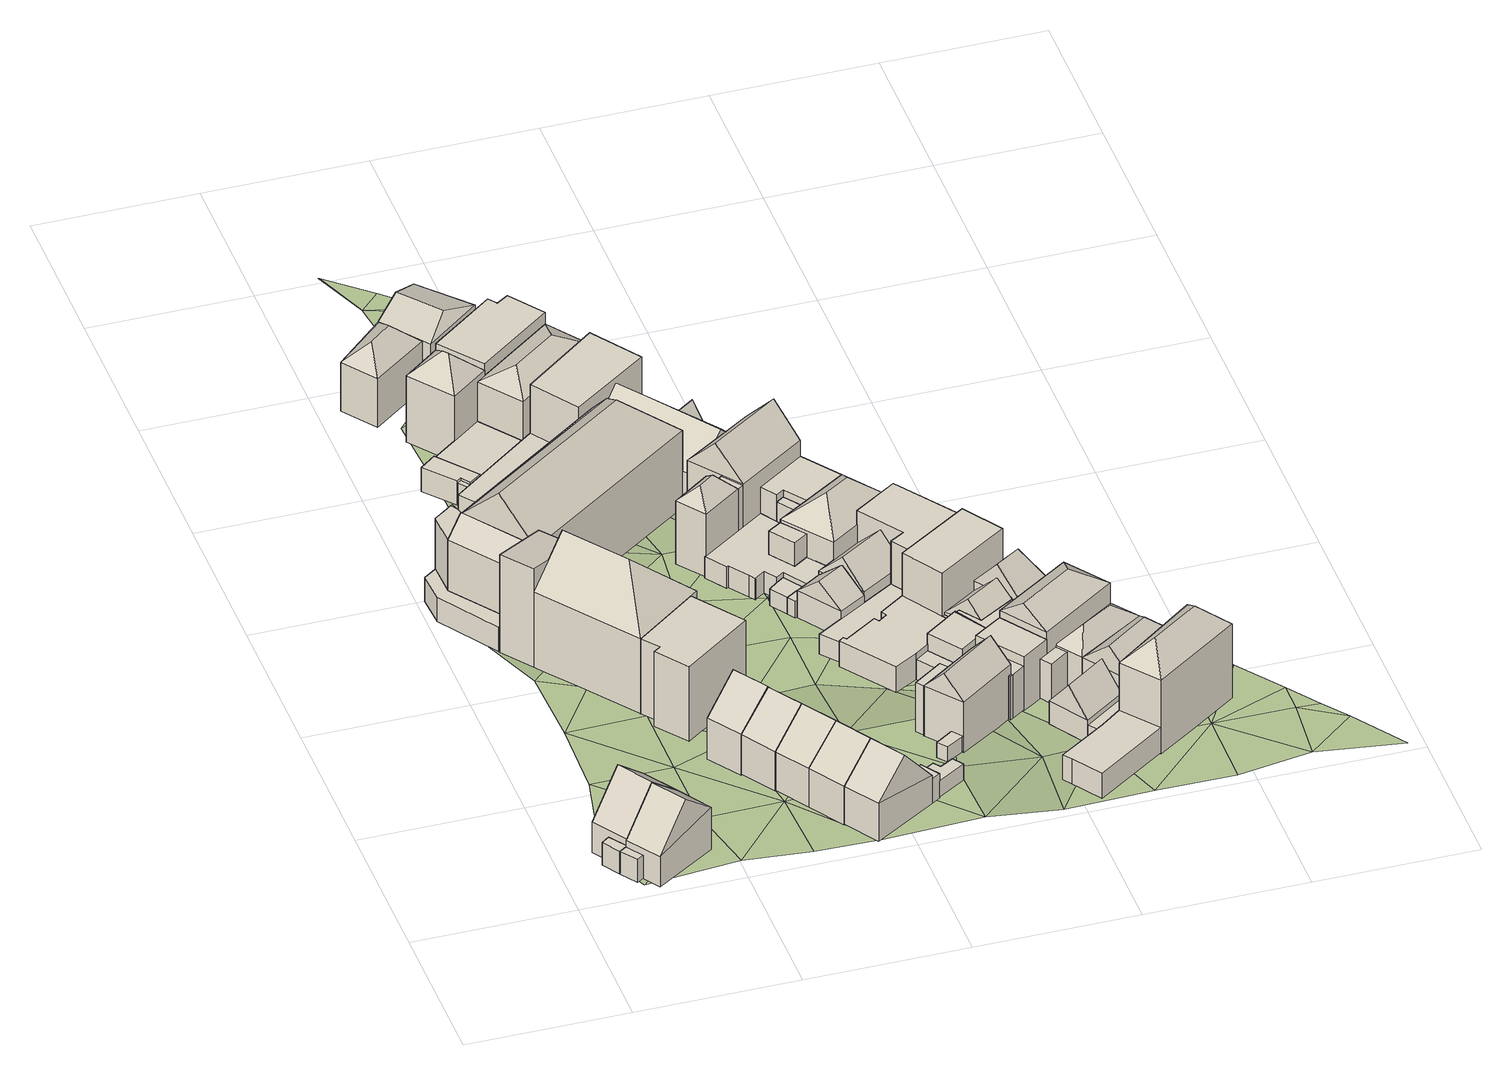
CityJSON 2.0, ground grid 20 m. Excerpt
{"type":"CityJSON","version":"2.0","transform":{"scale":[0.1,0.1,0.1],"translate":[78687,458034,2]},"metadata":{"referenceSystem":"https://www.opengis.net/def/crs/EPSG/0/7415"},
"CityObjects":{
"building1":{"type":"Building","children":["building1-1","building1-2"]},
"building1-1":{"type":"BuildingPart","attributes":{"roofType":"1000","AbsoluteEavesHeight":7.32,"AbsoluteRidgeHeight":7.32,"RelativeEavesHeight":3.22,"RelativeRidgeHeight":3.22},"parents":["building1"],"geometry":[{"type":"Solid","lod":"2","boundaries":[[[[0,1,2,3]],[[1,4,5,2]],[[4,6,7,5]],[[6,0,3,7]],[[6,4,1,0]],[[3,2,5,7]]]]}]},
"building1-2":{"type":"BuildingPart","attributes":{"roofType":"1030","AbsoluteEavesHeight":9.07,"AbsoluteRidgeHeight":13.69,"RelativeEavesHeight":5.15,"RelativeRidgeHeight":9.77},"parents":["building1"],"geometry":[{"type":"Solid","lod":"2","boundaries":[[[[8,9,10,11]],[[9,12,13,10]],[[12,14,15,13]],[[14,8,11,15]],[[12,9,16]],[[8,14,17]],[[9,8,17,16]],[[14,12,16,17]],[[11,10,13,15]]]]}]},
"building2":{"type":"Building","children":["building2-1","building2-2"]},
"building2-1":{"type":"BuildingPart","attributes":{"roofType":"1030","AbsoluteEavesHeight":9.07,"AbsoluteRidgeHeight":13.69,"RelativeEavesHeight":5.09,"RelativeRidgeHeight":9.71},"parents":["building2"],"geometry":[{"type":"Solid","lod":"2","boundaries":[[[[18,19,20,21]],[[19,9,22,20]],[[9,23,24,22]],[[23,18,21,24]],[[9,19,25]],[[18,23,26]],[[19,18,26,25]],[[23,9,25,26]],[[21,20,22,24]]]]}]},
"building2-2":{"type":"BuildingPart","attributes":{"roofType":"1000","AbsoluteEavesHeight":7.32,"AbsoluteRidgeHeight":7.32,"RelativeEavesHeight":3.2,"RelativeRidgeHeight":3.2},"parents":["building2"],"geometry":[{"type":"Solid","lod":"2","boundaries":[[[[27,28,29,30]],[[28,0,3,29]],[[0,31,32,3]],[[31,27,30,32]],[[31,0,28,27]],[[30,29,3,32]]]]}]},
"building3":{"type":"Building","children":["building3-1","building3-2"]},
"building3-1":{"type":"BuildingPart","attributes":{"roofType":"1010","AbsoluteEavesHeight":16.77,"AbsoluteRidgeHeight":17.35,"RelativeEavesHeight":13.43,"RelativeRidgeHeight":14.01},"parents":["building3"],"geometry":[{"type":"Solid","lod":"2","boundaries":[[[[33,34,35,36]],[[34,37,38,35]],[[37,39,40,38]],[[39,33,36,40]],[[39,37,34,33]],[[36,35,38,40]]]]}]},
"building3-2":{"type":"BuildingPart","attributes":{"roofType":"1130","AbsoluteEavesHeight":14.06,"AbsoluteRidgeHeight":19.52,"RelativeEavesHeight":10.87,"RelativeRidgeHeight":16.32},"parents":["building3"],"geometry":[{"type":"Solid","lod":"2","boundaries":[[[[41,42,43,44]],[[42,45,46,43]],[[45,47,48,46]],[[47,41,44,48]],[[45,42,49]],[[41,47,50]],[[42,41,50,49]],[[47,45,49,50]],[[44,43,46,48]]]]}]},
"building4":{"type":"Building","attributes":{"roofType":"1000","AbsoluteEavesHeight":6.69,"AbsoluteRidgeHeight":6.69,"RelativeEavesHeight":3.35,"RelativeRidgeHeight":3.35},"geometry":[{"type":"Solid","lod":"2","boundaries":[[[[51,52,53,54]],[[52,55,56,53]],[[55,57,58,56]],[[57,59,60,58]],[[59,61,62,60]],[[61,51,54,62]],[[61,59,57,55,52,51]],[[54,53,56,58,60,62]]]]}]},
"building5":{"type":"Building","attributes":{"roofType":"1000","AbsoluteEavesHeight":14.06,"AbsoluteRidgeHeight":14.06,"RelativeEavesHeight":10.89,"RelativeRidgeHeight":10.89},"geometry":[{"type":"Solid","lod":"2","boundaries":[[[[63,64,65,66]],[[64,67,68,65]],[[67,45,46,68]],[[45,69,70,46]],[[69,71,72,70]],[[71,63,66,72]],[[71,69,45,67,64,63]],[[66,65,68,46,70,72]]]]}]},
"building6":{"type":"Building","children":["building6-1","building6-2"]},
"building6-1":{"type":"BuildingPart","attributes":{"roofType":"1000","AbsoluteEavesHeight":7.38,"AbsoluteRidgeHeight":7.38,"RelativeEavesHeight":3.64,"RelativeRidgeHeight":3.64},"parents":["building6"],"geometry":[{"type":"Solid","lod":"2","boundaries":[[[[73,74,75,76]],[[74,77,78,75]],[[77,79,80,78]],[[79,73,76,80]],[[79,77,74,73]],[[76,75,78,80]]]]}]},
"building6-2":{"type":"BuildingPart","attributes":{"roofType":"1030","AbsoluteEavesHeight":8.7,"AbsoluteRidgeHeight":13.52,"RelativeEavesHeight":5.08,"RelativeRidgeHeight":9.9},"parents":["building6"],"geometry":[{"type":"Solid","lod":"2","boundaries":[[[[81,82,83,84]],[[82,85,86,83]],[[85,87,88,86]],[[87,81,84,88]],[[85,82,89]],[[81,87,90]],[[82,81,90,89]],[[87,85,89,90]],[[84,83,86,88]]]]}]},
"building7":{"type":"Building","children":["building7-1","building7-2"]},
"building7-1":{"type":"BuildingPart","attributes":{"roofType":"1030","AbsoluteEavesHeight":8.7,"AbsoluteRidgeHeight":13.52,"RelativeEavesHeight":4.76,"RelativeRidgeHeight":9.58},"parents":["building7"],"geometry":[{"type":"Solid","lod":"2","boundaries":[[[[91,81,92,93]],[[81,94,95,92]],[[94,96,97,95]],[[96,91,93,97]],[[94,81,98]],[[91,96,99]],[[81,91,99,98]],[[96,94,98,99]],[[93,92,95,97]]]]}]},
"building7-2":{"type":"BuildingPart","attributes":{"roofType":"1000","AbsoluteEavesHeight":7.38,"AbsoluteRidgeHeight":7.38,"RelativeEavesHeight":3.43,"RelativeRidgeHeight":3.43},"parents":["building7"],"geometry":[{"type":"Solid","lod":"2","boundaries":[[[[100,79,101,95]],[[79,102,103,101]],[[102,104,105,103]],[[104,100,95,105]],[[104,102,79,100]],[[95,101,103,105]]]]}]},
"building8":{"type":"Building","children":["building8-1","building8-2"]},
"building8-1":{"type":"BuildingPart","attributes":{"roofType":"1030","AbsoluteEavesHeight":8.7,"AbsoluteRidgeHeight":13.52,"RelativeEavesHeight":4.71,"RelativeRidgeHeight":9.53},"parents":["building8"],"geometry":[{"type":"Solid","lod":"2","boundaries":[[[[106,91,107,108]],[[91,96,109,107]],[[96,110,111,109]],[[110,106,108,111]],[[96,91,99]],[[106,110,112]],[[91,106,112,99]],[[110,96,99,112]],[[108,107,109,111]]]]}]},
"building8-2":{"type":"BuildingPart","attributes":{"roofType":"1000","AbsoluteEavesHeight":7.27,"AbsoluteRidgeHeight":7.27,"RelativeEavesHeight":3.19,"RelativeRidgeHeight":3.19},"parents":["building8"],"geometry":[{"type":"Solid","lod":"2","boundaries":[[[[113,114,115,116]],[[114,117,118,115]],[[117,119,120,118]],[[119,113,116,120]],[[119,117,114,113]],[[116,115,118,120]]]]}]},
"building9":{"type":"Building","children":["building9-1","building9-2"]},
"building9-1":{"type":"BuildingPart","attributes":{"roofType":"1030","AbsoluteEavesHeight":8.7,"AbsoluteRidgeHeight":13.52,"RelativeEavesHeight":4.66,"RelativeRidgeHeight":9.49},"parents":["building9"],"geometry":[{"type":"Solid","lod":"2","boundaries":[[[[121,106,108,122]],[[106,110,111,108]],[[110,123,124,111]],[[123,121,122,124]],[[110,106,112]],[[121,123,125]],[[106,121,125,112]],[[123,110,112,125]],[[122,108,111,124]]]]}]},
"building9-2":{"type":"BuildingPart","attributes":{"roofType":"1000","AbsoluteEavesHeight":7.27,"AbsoluteRidgeHeight":7.27,"RelativeEavesHeight":3.18,"RelativeRidgeHeight":3.18},"parents":["building9"],"geometry":[{"type":"Solid","lod":"2","boundaries":[[[[119,117,118,120]],[[117,126,127,118]],[[126,128,129,127]],[[128,119,120,129]],[[128,126,117,119]],[[120,118,127,129]]]]}]},
"building10":{"type":"Building","attributes":{"roofType":"1040","AbsoluteEavesHeight":12.64,"AbsoluteRidgeHeight":15.58,"RelativeEavesHeight":9.39,"RelativeRidgeHeight":12.33},"geometry":[{"type":"Solid","lod":"2","boundaries":[[[[130,131,132,133]],[[131,134,135,132]],[[134,136,137,135]],[[136,130,133,137]],[[134,131,138]],[[130,136,139]],[[131,130,139,138]],[[136,134,138,139]],[[133,132,135,137]]]]}]},
"building11":{"type":"Building","children":["building11-1","building11-2","building11-3","building11-4","building11-5","building11-6","building11-7"]},
"building11-1":{"type":"BuildingPart","attributes":{"roofType":"1000","AbsoluteEavesHeight":7.05,"AbsoluteRidgeHeight":7.05,"RelativeEavesHeight":3.39,"RelativeRidgeHeight":3.39},"parents":["building11"],"geometry":[{"type":"Solid","lod":"2","boundaries":[[[[140,141,142,143]],[[141,144,145,142]],[[144,146,147,145]],[[146,148,149,147]],[[148,150,151,149]],[[150,140,143,151]],[[150,148,146,144,141,140]],[[143,142,145,147,149,151]]]]}]},
"building11-2":{"type":"BuildingPart","attributes":{"roofType":"1030","AbsoluteEavesHeight":8.53,"AbsoluteRidgeHeight":12.78,"RelativeEavesHeight":5.39,"RelativeRidgeHeight":9.63},"parents":["building11"],"geometry":[{"type":"Solid","lod":"2","boundaries":[[[[152,153,154,155]],[[153,156,157,154]],[[156,158,159,157]],[[158,152,155,159]],[[156,153,160]],[[152,158,161]],[[153,152,161,160]],[[158,156,160,161]],[[155,154,157,159]]]]}]},
"building11-3":{"type":"BuildingPart","attributes":{"roofType":"1130","AbsoluteEavesHeight":8.53,"AbsoluteRidgeHeight":10.99,"RelativeEavesHeight":5.3,"RelativeRidgeHeight":7.76},"parents":["building11"],"geometry":[{"type":"Solid","lod":"2","boundaries":[[[[162,163,164,165]],[[163,166,167,164]],[[166,168,169,167]],[[168,162,165,169]],[[166,163,170]],[[162,168,171]],[[163,162,171,170]],[[168,166,170,171]],[[165,164,167,169]]]]}]},
"building11-4":{"type":"BuildingPart","attributes":{"roofType":"1030","AbsoluteEavesHeight":14.15,"AbsoluteRidgeHeight":16.56,"RelativeEavesHeight":10.63,"RelativeRidgeHeight":13.04},"parents":["building11"],"geometry":[{"type":"Solid","lod":"2","boundaries":[[[[172,173,174,175]],[[173,176,177,174]],[[176,178,179,177]],[[178,172,175,179]],[[176,173,180]],[[172,178,181]],[[173,172,181,180]],[[178,176,180,181]],[[175,174,177,179]]]]}]},
"building11-5":{"type":"BuildingPart","attributes":{"roofType":"1130","AbsoluteEavesHeight":14.15,"AbsoluteRidgeHeight":16.56,"RelativeEavesHeight":10.33,"RelativeRidgeHeight":12.74},"parents":["building11"],"geometry":[{"type":"Solid","lod":"2","boundaries":[[[[178,182,183,184]],[[182,185,186,183]],[[185,172,187,186]],[[172,178,184,187]],[[185,182,188]],[[178,172,181]],[[182,178,181,188]],[[172,185,188,181]],[[184,183,186,187]]]]}]},
"building11-6":{"type":"BuildingPart","attributes":{"roofType":"1010","AbsoluteEavesHeight":13.07,"AbsoluteRidgeHeight":14.15,"RelativeEavesHeight":9.3,"RelativeRidgeHeight":10.39},"parents":["building11"],"geometry":[{"type":"Solid","lod":"2","boundaries":[[[[189,190,191,186]],[[190,192,193,191]],[[192,194,195,193]],[[194,189,186,195]],[[194,192,190,189]],[[186,191,193,195]]]]}]},
"building11-7":{"type":"BuildingPart","attributes":{"roofType":"1130","AbsoluteEavesHeight":14.15,"AbsoluteRidgeHeight":19.4,"RelativeEavesHeight":10.72,"RelativeRidgeHeight":15.96},"parents":["building11"],"geometry":[{"type":"Solid","lod":"2","boundaries":[[[[194,192,196,197]],[[192,198,199,196]],[[198,173,200,199]],[[173,194,197,200]],[[198,192,201]],[[194,173,202]],[[192,194,202,201]],[[173,198,201,202]],[[197,196,199,200]]]]}]},
"building12":{"type":"Building","children":["building12-1","building12-2"]},
"building12-1":{"type":"BuildingPart","attributes":{"roofType":"1040","AbsoluteEavesHeight":9.96,"AbsoluteRidgeHeight":12.51,"RelativeEavesHeight":6.72,"RelativeRidgeHeight":9.28},"parents":["building12"],"geometry":[{"type":"Solid","lod":"2","boundaries":[[[[203,204,205,206]],[[204,207,208,205]],[[207,209,210,208]],[[209,203,206,210]],[[207,204,211]],[[203,209,212]],[[204,203,212,211]],[[209,207,211,212]],[[206,205,208,210]]]]}]},
"building12-2":{"type":"BuildingPart","attributes":{"roofType":"1130","AbsoluteEavesHeight":10.09,"AbsoluteRidgeHeight":11.59,"RelativeEavesHeight":6.98,"RelativeRidgeHeight":8.48},"parents":["building12"],"geometry":[{"type":"Solid","lod":"2","boundaries":[[[[213,214,215,216]],[[214,217,218,215]],[[217,219,220,218]],[[219,213,216,220]],[[217,214,221]],[[213,219,222]],[[214,213,222,221]],[[219,217,221,222]],[[216,215,218,220]]]]}]},
"building13":{"type":"Building","children":["building13-1","building13-2","building13-3"]},
"building13-1":{"type":"BuildingPart","attributes":{"roofType":"1030","AbsoluteEavesHeight":8.7,"AbsoluteRidgeHeight":13.52,"RelativeEavesHeight":4.61,"RelativeRidgeHeight":9.43},"parents":["building13"],"geometry":[{"type":"Solid","lod":"2","boundaries":[[[[223,121,224,225]],[[121,123,226,224]],[[123,227,228,226]],[[227,223,225,228]],[[123,121,125]],[[223,227,229]],[[121,223,229,125]],[[227,123,125,229]],[[225,224,226,228]]]]}]},
"building13-2":{"type":"BuildingPart","attributes":{"roofType":"1000","AbsoluteEavesHeight":6.55,"AbsoluteRidgeHeight":6.55,"RelativeEavesHeight":2.4,"RelativeRidgeHeight":2.4},"parents":["building13"],"geometry":[{"type":"Solid","lod":"2","boundaries":[[[[230,231,232,233]],[[231,234,235,232]],[[234,236,237,235]],[[236,238,239,237]],[[238,240,241,239]],[[240,230,233,241]],[[240,238,236,234,231,230]],[[233,232,235,237,239,241]]]]}]},
"building13-3":{"type":"BuildingPart","attributes":{"roofType":"1000","AbsoluteEavesHeight":7.55,"AbsoluteRidgeHeight":7.55,"RelativeEavesHeight":3.4,"RelativeRidgeHeight":3.4},"parents":["building13"],"geometry":[{"type":"Solid","lod":"2","boundaries":[[[[242,243,228,244]],[[243,245,246,228]],[[245,247,248,246]],[[247,242,244,248]],[[247,245,243,242]],[[244,228,246,248]]]]}]},
"building14":{"type":"Building","children":["building14-1","building14-2"]},
"building14-1":{"type":"BuildingPart","attributes":{"roofType":"1000","AbsoluteEavesHeight":13.47,"AbsoluteRidgeHeight":13.47,"RelativeEavesHeight":10.27,"RelativeRidgeHeight":10.27},"parents":["building14"],"geometry":[{"type":"Solid","lod":"2","boundaries":[[[[249,250,251,252]],[[250,253,254,251]],[[253,255,256,254]],[[255,249,252,256]],[[255,253,250,249]],[[252,251,254,256]]]]}]},
"building14-2":{"type":"BuildingPart","attributes":{"roofType":"1000","AbsoluteEavesHeight":6.67,"AbsoluteRidgeHeight":6.67,"RelativeEavesHeight":3.05,"RelativeRidgeHeight":3.05},"parents":["building14"],"geometry":[{"type":"Solid","lod":"2","boundaries":[[[[257,258,259,260]],[[258,261,262,259]],[[261,263,264,262]],[[263,257,260,264]],[[263,261,258,257]],[[260,259,262,264]]]]}]},
"building15":{"type":"Building","children":["building15-1","building15-2","building15-3"]},
"building15-1":{"type":"BuildingPart","attributes":{"roofType":"1000","AbsoluteEavesHeight":6.37,"AbsoluteRidgeHeight":6.37,"RelativeEavesHeight":3.03,"RelativeRidgeHeight":3.03},"parents":["building15"],"geometry":[{"type":"Solid","lod":"2","boundaries":[[[[265,266,267,268]],[[266,269,58,267]],[[269,270,56,58]],[[270,271,53,56]],[[271,272,54,53]],[[272,273,62,54]],[[273,274,135,62]],[[274,275,276,135]],[[275,265,268,276]],[[275,274,273,272,271,270,269,266,265]],[[268,267,58,56,53,54,62,135,276]]]]}]},
"building15-2":{"type":"BuildingPart","attributes":{"roofType":"1040","AbsoluteEavesHeight":11.87,"AbsoluteRidgeHeight":13.73,"RelativeEavesHeight":8.73,"RelativeRidgeHeight":10.6},"parents":["building15"],"geometry":[{"type":"Solid","lod":"2","boundaries":[[[[277,278,279,280]],[[278,281,282,279]],[[281,283,284,282]],[[283,277,280,284]],[[281,278,285]],[[277,283,286]],[[278,277,286,285]],[[283,281,285,286]],[[280,279,282,284]]]]}]},
"building15-3":{"type":"BuildingPart","attributes":{"roofType":"1000","AbsoluteEavesHeight":13.47,"AbsoluteRidgeHeight":13.47,"RelativeEavesHeight":10.35,"RelativeRidgeHeight":10.35},"parents":["building15"],"geometry":[{"type":"Solid","lod":"2","boundaries":[[[[287,288,289,290]],[[288,291,292,289]],[[291,293,294,292]],[[293,295,296,294]],[[295,297,279,296]],[[297,287,290,279]],[[297,295,293,291,288,287]],[[290,289,292,294,296,279]]]]}]},
"building16":{"type":"Building","children":["building16-1","building16-2","building16-3"]},
"building16-1":{"type":"BuildingPart","attributes":{"roofType":"1030","AbsoluteEavesHeight":11.97,"AbsoluteRidgeHeight":16.14,"RelativeEavesHeight":8.83,"RelativeRidgeHeight":13},"parents":["building16"],"geometry":[{"type":"Solid","lod":"2","boundaries":[[[[298,299,300,301]],[[299,302,303,300]],[[302,304,305,303]],[[304,298,301,305]],[[302,299,306]],[[298,304,307]],[[299,298,307,306]],[[304,302,306,307]],[[301,300,303,305]]]]}]},
"building16-2":{"type":"BuildingPart","attributes":{"roofType":"1040","AbsoluteEavesHeight":11.93,"AbsoluteRidgeHeight":14.03,"RelativeEavesHeight":8.79,"RelativeRidgeHeight":10.9},"parents":["building16"],"geometry":[{"type":"Solid","lod":"2","boundaries":[[[[308,309,310,311]],[[309,312,313,310]],[[312,314,315,313]],[[314,308,311,315]],[[312,309,316]],[[308,314,317]],[[309,308,317,316]],[[314,312,316,317]],[[311,310,313,315]]]]}]},
"building16-3":{"type":"BuildingPart","attributes":{"roofType":"1000","AbsoluteEavesHeight":11.92,"AbsoluteRidgeHeight":11.92,"RelativeEavesHeight":8.79,"RelativeRidgeHeight":8.79},"parents":["building16"],"geometry":[{"type":"Solid","lod":"2","boundaries":[[[[318,319,320,321]],[[319,322,305,320]],[[322,312,313,305]],[[312,318,321,313]],[[312,322,319,318]],[[321,320,305,313]]]]}]},
"building17":{"type":"Building","children":["building17-1","building17-2","building17-3","building17-4","building17-5","building17-6"]},
"building17-1":{"type":"BuildingPart","attributes":{"roofType":"1000","AbsoluteEavesHeight":5.44,"AbsoluteRidgeHeight":5.44,"RelativeEavesHeight":2.35,"RelativeRidgeHeight":2.35},"parents":["building17"],"geometry":[{"type":"Solid","lod":"2","boundaries":[[[[323,324,325,326]],[[324,327,328,325]],[[327,329,330,328]],[[329,331,332,330]],[[331,333,334,332]],[[333,335,336,334]],[[335,323,326,336]],[[335,333,331,329,327,324,323]],[[326,325,328,330,332,334,336]]]]}]},
"building17-2":{"type":"BuildingPart","attributes":{"roofType":"1000","AbsoluteEavesHeight":6.11,"AbsoluteRidgeHeight":6.11,"RelativeEavesHeight":3.01,"RelativeRidgeHeight":3.01},"parents":["building17"],"geometry":[{"type":"Solid","lod":"2","boundaries":[[[[337,338,332,334]],[[338,339,340,332]],[[339,341,342,340]],[[341,343,344,342]],[[343,345,346,344]],[[345,347,348,346]],[[347,349,350,348]],[[349,351,352,350]],[[351,353,315,352]],[[353,354,355,315]],[[354,356,357,355]],[[356,358,359,357]],[[358,360,361,359]],[[360,362,363,361]],[[362,364,365,363]],[[364,366,367,365]],[[366,368,369,367]],[[368,370,336,369]],[[370,337,334,336]],[[370,368,366,364,362,360,358,356,354,353,351,349,347,345,343,341,339,338,337]],[[334,332,340,342,344,346,348,350,352,315,355,357,359,361,363,365,367,369,336]]]]}]},
"building17-3":{"type":"BuildingPart","attributes":{"roofType":"1000","AbsoluteEavesHeight":9.41,"AbsoluteRidgeHeight":9.41,"RelativeEavesHeight":6.26,"RelativeRidgeHeight":6.26},"parents":["building17"],"geometry":[{"type":"Solid","lod":"2","boundaries":[[[[371,372,363,365]],[[372,373,361,363]],[[373,374,367,361]],[[374,371,365,367]],[[374,373,372,371]],[[365,363,361,367]]]]}]},
"building17-4":{"type":"BuildingPart","attributes":{"roofType":"1000","AbsoluteEavesHeight":8.81,"AbsoluteRidgeHeight":8.81,"RelativeEavesHeight":5.67,"RelativeRidgeHeight":5.67},"parents":["building17"],"geometry":[{"type":"Solid","lod":"2","boundaries":[[[[375,376,377,357]],[[376,378,379,377]],[[378,380,359,379]],[[380,375,357,359]],[[380,378,376,375]],[[357,377,379,359]]]]}]},
"building17-5":{"type":"BuildingPart","attributes":{"roofType":"1040","AbsoluteEavesHeight":9.81,"AbsoluteRidgeHeight":13.12,"RelativeEavesHeight":6.68,"RelativeRidgeHeight":9.99},"parents":["building17"],"geometry":[{"type":"Solid","lod":"2","boundaries":[[[[381,382,383,361]],[[382,384,385,383]],[[384,386,369,385]],[[386,381,361,369]],[[384,382,387]],[[381,386,388]],[[382,381,388,387]],[[386,384,387,388]],[[361,383,385,369]]]]}]},
"building17-6":{"type":"BuildingPart","attributes":{"roofType":"1000","AbsoluteEavesHeight":9.81,"AbsoluteRidgeHeight":9.81,"RelativeEavesHeight":6.67,"RelativeRidgeHeight":6.67},"parents":["building17"],"geometry":[{"type":"Solid","lod":"2","boundaries":[[[[389,382,383,303]],[[382,390,379,383]],[[390,391,377,379]],[[391,392,357,377]],[[392,393,355,357]],[[393,389,303,355]],[[393,392,391,390,382,389]],[[303,383,379,377,357,355]]]]}]},
"building18":{"type":"Building","children":["building18-1","building18-2","building18-3","building18-4","building18-5"]},
"building18-1":{"type":"BuildingPart","attributes":{"roofType":"1030","AbsoluteEavesHeight":6.76,"AbsoluteRidgeHeight":9.65,"RelativeEavesHeight":3.76,"RelativeRidgeHeight":6.65},"parents":["building18"],"geometry":[{"type":"Solid","lod":"2","boundaries":[[[[394,395,396,397]],[[395,398,399,396]],[[398,400,401,399]],[[400,394,397,401]],[[398,395,402]],[[394,400,403]],[[395,394,403,402]],[[400,398,402,403]],[[397,396,399,401]]]]}]},
"building18-2":{"type":"BuildingPart","attributes":{"roofType":"1000","AbsoluteEavesHeight":5.76,"AbsoluteRidgeHeight":5.76,"RelativeEavesHeight":2.76,"RelativeRidgeHeight":2.76},"parents":["building18"],"geometry":[{"type":"Solid","lod":"2","boundaries":[[[[404,405,406,407]],[[405,408,409,406]],[[408,410,411,409]],[[410,412,413,411]],[[412,414,415,413]],[[414,416,417,415]],[[416,418,419,417]],[[418,420,421,419]],[[420,422,396,421]],[[422,404,407,396]],[[422,420,418,416,414,412,410,408,405,404]],[[407,406,409,411,413,415,417,419,421,396]]]]}]},
"building18-3":{"type":"BuildingPart","attributes":{"roofType":"1000","AbsoluteEavesHeight":11.76,"AbsoluteRidgeHeight":11.76,"RelativeEavesHeight":8.69,"RelativeRidgeHeight":8.69},"parents":["building18"],"geometry":[{"type":"Solid","lod":"2","boundaries":[[[[423,424,425,426]],[[424,427,428,425]],[[427,429,385,428]],[[429,430,431,385]],[[430,432,433,431]],[[432,423,426,433]],[[432,430,429,427,424,423]],[[426,425,428,385,431,433]]]]}]},
"building18-4":{"type":"BuildingPart","attributes":{"roofType":"1000","AbsoluteEavesHeight":5.44,"AbsoluteRidgeHeight":5.44,"RelativeEavesHeight":2.37,"RelativeRidgeHeight":2.37},"parents":["building18"],"geometry":[{"type":"Solid","lod":"2","boundaries":[[[[434,435,436,437]],[[435,327,328,436]],[[327,324,325,328]],[[324,323,326,325]],[[323,434,437,326]],[[323,324,327,435,434]],[[437,436,328,325,326]]]]}]},
"building18-5":{"type":"BuildingPart","attributes":{"roofType":"1030","AbsoluteEavesHeight":7.26,"AbsoluteRidgeHeight":10.73,"RelativeEavesHeight":4.23,"RelativeRidgeHeight":7.7},"parents":["building18"],"geometry":[{"type":"Solid","lod":"2","boundaries":[[[[438,439,440,401]],[[439,441,442,440]],[[441,443,397,442]],[[443,438,401,397]],[[441,439,444]],[[438,443,445]],[[439,438,445,444]],[[443,441,444,445]],[[401,440,442,397]]]]}]},
"building19":{"type":"Building","children":["building19-1","building19-2"]},
"building19-1":{"type":"BuildingPart","attributes":{"roofType":"1000","AbsoluteEavesHeight":12.72,"AbsoluteRidgeHeight":12.72,"RelativeEavesHeight":9.64,"RelativeRidgeHeight":9.64},"parents":["building19"],"geometry":[{"type":"Solid","lod":"2","boundaries":[[[[446,447,448,449]],[[447,450,431,448]],[[450,451,452,431]],[[451,446,449,452]],[[451,450,447,446]],[[449,448,431,452]]]]}]},
"building19-2":{"type":"BuildingPart","attributes":{"roofType":"1000","AbsoluteEavesHeight":6.69,"AbsoluteRidgeHeight":6.69,"RelativeEavesHeight":3.64,"RelativeRidgeHeight":3.64},"parents":["building19"],"geometry":[{"type":"Solid","lod":"2","boundaries":[[[[453,454,455,448]],[[454,456,457,455]],[[456,458,459,457]],[[458,460,461,459]],[[460,462,463,461]],[[462,464,465,463]],[[464,466,467,465]],[[466,468,469,467]],[[468,470,471,469]],[[470,472,473,471]],[[472,453,448,473]],[[472,470,468,466,464,462,460,458,456,454,453]],[[448,455,457,459,461,463,465,467,469,471,473]]]]}]},
"building20":{"type":"Building","children":["building20-1","building20-2","building20-3","building20-4","building20-5","building20-6","building20-7"]},
"building20-1":{"type":"BuildingPart","attributes":{"roofType":"1000","AbsoluteEavesHeight":10.82,"AbsoluteRidgeHeight":10.82,"RelativeEavesHeight":7.57,"RelativeRidgeHeight":7.57},"parents":["building20"],"geometry":[{"type":"Solid","lod":"2","boundaries":[[[[474,475,476,477]],[[475,478,479,476]],[[478,480,481,479]],[[480,474,477,481]],[[480,478,475,474]],[[477,476,479,481]]]]}]},
"building20-2":{"type":"BuildingPart","attributes":{"roofType":"1000","AbsoluteEavesHeight":9.53,"AbsoluteRidgeHeight":9.53,"RelativeEavesHeight":6.15,"RelativeRidgeHeight":6.15},"parents":["building20"],"geometry":[{"type":"Solid","lod":"2","boundaries":[[[[482,483,484,485]],[[483,486,487,484]],[[486,488,489,487]],[[488,482,485,489]],[[488,486,483,482]],[[485,484,487,489]]]]}]},
"building20-3":{"type":"BuildingPart","attributes":{"roofType":"1030","AbsoluteEavesHeight":10.95,"AbsoluteRidgeHeight":13.95,"RelativeEavesHeight":7.55,"RelativeRidgeHeight":10.55},"parents":["building20"],"geometry":[{"type":"Solid","lod":"2","boundaries":[[[[490,491,492,493]],[[491,494,487,492]],[[494,495,496,487]],[[495,490,493,496]],[[494,491,497]],[[490,495,498]],[[491,490,498,497]],[[495,494,497,498]],[[493,492,487,496]]]]}]},
"building20-4":{"type":"BuildingPart","attributes":{"roofType":"1000","AbsoluteEavesHeight":10.95,"AbsoluteRidgeHeight":10.95,"RelativeEavesHeight":6.94,"RelativeRidgeHeight":6.94},"parents":["building20"],"geometry":[{"type":"Solid","lod":"2","boundaries":[[[[490,499,500,501]],[[499,502,503,500]],[[502,504,505,503]],[[504,490,501,505]],[[504,502,499,490]],[[501,500,503,505]]]]}]},
"building20-5":{"type":"BuildingPart","attributes":{"roofType":"1010","AbsoluteEavesHeight":9.53,"AbsoluteRidgeHeight":9.53,"RelativeEavesHeight":6.13,"RelativeRidgeHeight":6.13},"parents":["building20"],"geometry":[{"type":"Solid","lod":"2","boundaries":[[[[506,507,508,509]],[[507,510,511,508]],[[510,488,489,511]],[[488,506,509,489]],[[488,510,507,506]],[[509,508,511,489]]]]}]},
"building20-6":{"type":"BuildingPart","attributes":{"roofType":"1000","AbsoluteEavesHeight":6.15,"AbsoluteRidgeHeight":6.15,"RelativeEavesHeight":2.07,"RelativeRidgeHeight":2.07},"parents":["building20"],"geometry":[{"type":"Solid","lod":"2","boundaries":[[[[512,513,514,515]],[[513,516,517,514]],[[516,518,519,517]],[[518,520,521,519]],[[520,512,515,521]],[[520,518,516,513,512]],[[515,514,517,519,521]]]]}]},
"building20-7":{"type":"BuildingPart","attributes":{"roofType":"1130","AbsoluteEavesHeight":11.82,"AbsoluteRidgeHeight":14.33,"RelativeEavesHeight":8.65,"RelativeRidgeHeight":11.16},"parents":["building20"],"geometry":[{"type":"Solid","lod":"2","boundaries":[[[[522,523,524,481]],[[523,525,526,524]],[[525,527,477,526]],[[527,522,481,477]],[[525,523,528]],[[522,527,529]],[[523,522,529,528]],[[527,525,528,529]],[[481,524,526,477]]]]}]},
"building21":{"type":"Building","children":["building21-1","building21-2","building21-3","building21-4","building21-5","building21-6","building21-7","building21-8"]},
"building21-1":{"type":"BuildingPart","attributes":{"roofType":"1000","AbsoluteEavesHeight":8.29,"AbsoluteRidgeHeight":8.29,"RelativeEavesHeight":5.12,"RelativeRidgeHeight":5.12},"parents":["building21"],"geometry":[{"type":"Solid","lod":"2","boundaries":[[[[530,531,524,532]],[[531,533,534,524]],[[533,535,536,534]],[[535,530,532,536]],[[535,533,531,530]],[[532,524,534,536]]]]}]},
"building21-2":{"type":"BuildingPart","attributes":{"roofType":"1000","AbsoluteEavesHeight":5.89,"AbsoluteRidgeHeight":5.89,"RelativeEavesHeight":2.68,"RelativeRidgeHeight":2.68},"parents":["building21"],"geometry":[{"type":"Solid","lod":"2","boundaries":[[[[537,538,481,534]],[[538,539,540,481]],[[539,541,542,540]],[[541,543,536,542]],[[543,537,534,536]],[[543,541,539,538,537]],[[534,481,540,542,536]]]]}]},
"building21-3":{"type":"BuildingPart","attributes":{"roofType":"1000","AbsoluteEavesHeight":6.69,"AbsoluteRidgeHeight":6.69,"RelativeEavesHeight":3.54,"RelativeRidgeHeight":3.54},"parents":["building21"],"geometry":[{"type":"Solid","lod":"2","boundaries":[[[[544,545,546,547]],[[545,548,549,546]],[[548,550,551,549]],[[550,544,547,551]],[[550,548,545,544]],[[547,546,549,551]]]]}]},
"building21-4":{"type":"BuildingPart","attributes":{"roofType":"1000","AbsoluteEavesHeight":8.29,"AbsoluteRidgeHeight":8.29,"RelativeEavesHeight":5.12,"RelativeRidgeHeight":5.12},"parents":["building21"],"geometry":[{"type":"Solid","lod":"2","boundaries":[[[[552,553,554,549]],[[553,555,556,554]],[[555,557,542,556]],[[557,558,540,542]],[[558,559,551,540]],[[559,552,549,551]],[[559,558,557,555,553,552]],[[549,554,556,542,540,551]]]]}]},
"building21-5":{"type":"BuildingPart","attributes":{"roofType":"1130","AbsoluteEavesHeight":8.29,"AbsoluteRidgeHeight":12.21,"RelativeEavesHeight":5.12,"RelativeRidgeHeight":9.04},"parents":["building21"],"geometry":[{"type":"Solid","lod":"2","boundaries":[[[[560,561,562,563]],[[561,530,532,562]],[[530,557,542,532]],[[557,560,563,542]],[[530,561,564]],[[560,557,565]],[[561,560,565,564]],[[557,530,564,565]],[[563,562,532,542]]]]}]},
"building21-6":{"type":"BuildingPart","attributes":{"roofType":"1030","AbsoluteEavesHeight":7.64,"AbsoluteRidgeHeight":10.32,"RelativeEavesHeight":4.49,"RelativeRidgeHeight":7.17},"parents":["building21"],"geometry":[{"type":"Solid","lod":"2","boundaries":[[[[555,553,554,556]],[[553,566,546,554]],[[566,567,563,546]],[[567,555,556,563]],[[566,553,568]],[[555,567,569]],[[553,555,569,568]],[[567,566,568,569]],[[556,554,546,563]]]]}]},
"building21-7":{"type":"BuildingPart","attributes":{"roofType":"1000","AbsoluteEavesHeight":5.89,"AbsoluteRidgeHeight":5.89,"RelativeEavesHeight":2.74,"RelativeRidgeHeight":2.74},"parents":["building21"],"geometry":[{"type":"Solid","lod":"2","boundaries":[[[[538,570,571,572]],[[570,573,457,571]],[[573,574,575,457]],[[574,576,577,575]],[[576,539,578,577]],[[539,538,572,578]],[[539,576,574,573,570,538]],[[572,571,457,575,577,578]]]]}]},
"building21-8":{"type":"BuildingPart","attributes":{"roofType":"1000","AbsoluteEavesHeight":8.29,"AbsoluteRidgeHeight":8.29,"RelativeEavesHeight":5.14,"RelativeRidgeHeight":5.14},"parents":["building21"],"geometry":[{"type":"Solid","lod":"2","boundaries":[[[[579,580,581,582]],[[580,583,584,581]],[[583,558,540,584]],[[558,579,582,540]],[[558,583,580,579]],[[582,581,584,540]]]]}]},
"building22":{"type":"Building","children":["building22-1","building22-2"]},
"building22-1":{"type":"BuildingPart","attributes":{"roofType":"1040","AbsoluteEavesHeight":13.62,"AbsoluteRidgeHeight":16.6,"RelativeEavesHeight":10.43,"RelativeRidgeHeight":13.42},"parents":["building22"],"geometry":[{"type":"Solid","lod":"2","boundaries":[[[[585,586,587,588]],[[586,589,590,587]],[[589,591,592,590]],[[591,585,588,592]],[[589,586,593]],[[585,591,594]],[[586,585,594,593]],[[591,589,593,594]],[[588,587,590,592]]]]}]},
"building22-2":{"type":"BuildingPart","attributes":{"roofType":"1000","AbsoluteEavesHeight":7.02,"AbsoluteRidgeHeight":7.02,"RelativeEavesHeight":3.52,"RelativeRidgeHeight":3.52},"parents":["building22"],"geometry":[{"type":"Solid","lod":"2","boundaries":[[[[595,596,597,598]],[[596,599,600,597]],[[599,601,602,600]],[[601,603,604,602]],[[603,605,606,604]],[[605,595,598,606]],[[605,603,601,599,596,595]],[[598,597,600,602,604,606]]]]}]},
"building23":{"type":"Building","children":["building23-1","building23-2","building23-3"]},
"building23-1":{"type":"BuildingPart","attributes":{"roofType":"1130","AbsoluteEavesHeight":8.98,"AbsoluteRidgeHeight":12.41,"RelativeEavesHeight":5.81,"RelativeRidgeHeight":9.24},"parents":["building23"],"geometry":[{"type":"Solid","lod":"2","boundaries":[[[[607,608,609,610]],[[608,611,587,609]],[[611,612,613,587]],[[612,607,610,613]],[[611,608,614]],[[607,612,615]],[[608,607,615,614]],[[612,611,614,615]],[[610,609,587,613]]]]}]},
"building23-2":{"type":"BuildingPart","attributes":{"roofType":"1030","AbsoluteEavesHeight":6.58,"AbsoluteRidgeHeight":10.2,"RelativeEavesHeight":3.22,"RelativeRidgeHeight":6.84},"parents":["building23"],"geometry":[{"type":"Solid","lod":"2","boundaries":[[[[616,617,618,619]],[[617,620,621,618]],[[620,622,623,621]],[[622,616,619,623]],[[620,617,624]],[[616,622,625]],[[617,616,625,624]],[[622,620,624,625]],[[619,618,621,623]]]]}]},
"building23-3":{"type":"BuildingPart","attributes":{"roofType":"1000","AbsoluteEavesHeight":5.98,"AbsoluteRidgeHeight":5.98,"RelativeEavesHeight":2.56,"RelativeRidgeHeight":2.56},"parents":["building23"],"geometry":[{"type":"Solid","lod":"2","boundaries":[[[[626,627,628,629]],[[627,630,618,628]],[[630,631,619,618]],[[631,626,629,619]],[[631,630,627,626]],[[629,628,618,619]]]]}]},
"building24":{"type":"Building","children":["building24-1","building24-2"]},
"building24-1":{"type":"BuildingPart","attributes":{"roofType":"1040","AbsoluteEavesHeight":8.98,"AbsoluteRidgeHeight":11.2,"RelativeEavesHeight":5.81,"RelativeRidgeHeight":8.03},"parents":["building24"],"geometry":[{"type":"Solid","lod":"2","boundaries":[[[[632,633,526,634]],[[633,608,609,526]],[[608,607,610,609]],[[607,632,634,610]],[[608,633,635]],[[632,607,636]],[[633,632,636,635]],[[607,608,635,636]],[[634,526,609,610]]]]}]},
"building24-2":{"type":"BuildingPart","attributes":{"roofType":"1000","AbsoluteEavesHeight":8.81,"AbsoluteRidgeHeight":8.81,"RelativeEavesHeight":5.49,"RelativeRidgeHeight":5.49},"parents":["building24"],"geometry":[{"type":"Solid","lod":"2","boundaries":[[[[637,638,639,640]],[[638,641,642,639]],[[641,643,644,642]],[[643,637,640,644]],[[643,641,638,637]],[[640,639,642,644]]]]}]},
"terrain1":{"type":"TINRelief","geometry":[{"type":"CompositeSurface","lod":"2","boundaries":[[[645,646,647]],[[648,645,647]],[[646,649,647]],[[650,648,651]],[[648,647,651]],[[652,650,653]],[[650,651,654]],[[650,654,653]],[[647,649,655]],[[656,652,657]],[[651,647,655]],[[652,653,657]],[[658,656,657]],[[649,659,655]],[[654,651,660]],[[651,655,660]],[[661,658,662]],[[653,654,663]],[[658,657,662]],[[655,659,664]],[[657,653,663]],[[654,660,665]],[[666,661,667]],[[661,662,667]],[[654,665,663]],[[660,655,668]],[[655,664,669]],[[670,666,671]],[[662,657,672]],[[665,660,668]],[[657,663,673]],[[655,669,668]],[[666,667,674]],[[667,662,672]],[[670,671,675]],[[657,673,672]],[[671,666,674]],[[669,664,676]],[[663,665,677]],[[665,668,678]],[[679,680,681]],[[667,672,674]],[[675,671,682]],[[673,663,683]],[[681,680,684]],[[665,678,677]],[[680,675,685]],[[668,669,686]],[[675,682,685]],[[669,676,686]],[[663,677,683]],[[680,687,684]],[[672,673,688]],[[678,668,689]],[[680,685,687]],[[674,672,688]],[[682,671,690]],[[673,683,688]],[[671,674,691]],[[668,686,692]],[[677,678,396]],[[693,685,682]],[[687,685,694]],[[668,692,689]],[[685,695,694]],[[678,689,396]],[[683,677,396]],[[693,695,685]],[[693,682,696]],[[671,691,690]],[[686,676,697]],[[682,698,696]],[[682,690,698]],[[674,688,699]],[[676,700,697]],[[674,701,691]],[[692,686,697]],[[674,699,701]],[[689,692,702]],[[698,690,703]],[[688,683,704]],[[690,691,705]],[[703,690,705]],[[396,689,706]],[[705,691,707]],[[683,396,708]],[[702,692,697]],[[691,709,707]],[[691,701,709]],[[689,702,706]],[[697,700,710]],[[711,699,688]],[[701,699,712]],[[709,701,712]],[[702,697,710]],[[688,704,711]],[[700,713,710]],[[683,708,704]],[[712,699,714]],[[396,706,715]],[[706,702,710]],[[714,699,716]],[[699,717,716]],[[711,717,699]],[[396,715,708]],[[711,704,718]],[[718,704,719]],[[704,720,719]],[[704,708,720]],[[710,713,721]],[[706,710,722]],[[715,706,723]],[[720,708,724]],[[708,715,725]],[[724,708,725]],[[713,726,721]],[[725,715,727]],[[706,722,723]],[[710,721,722]],[[715,723,728]],[[715,729,727]],[[715,728,729]],[[729,728,730]],[[728,723,731]],[[728,731,730]],[[721,726,732]],[[731,723,733]],[[723,722,734]],[[723,734,733]],[[722,721,735]],[[734,722,736]],[[721,732,737]],[[736,722,735]],[[721,738,735]],[[721,737,738]],[[732,739,737]],[[738,737,740]],[[737,739,740]],[[741,739,732]]]}]}
},
"vertices":[
[60,36,53],[46,58,53],[46,58,21],[60,36,21],[56,65,53],[56,65,21],[71,43,53],[71,43,21],
[118,134,79],[146,91,79],[146,91,19],[118,134,19],[71,43,62],[71,43,19],[43,86,62],[43,86,19],[108,67,117],[81,110,117],
[96,1,62],[69,42,62],[69,42,20],[96,1,20],[146,91,20],[172,50,79],[172,50,20],[107,67,117],[134,25,117],
[83,21,53],[74,15,53],[74,15,21],[83,21,21],[69,42,53],[69,42,21],
[87,440,153],[59,477,153],[59,477,13],[87,440,13],[119,521,142],[119,521,13],[148,484,142],[148,484,13],
[175,504,121],[262,386,121],[262,386,12],[175,504,12],[175,320,121],[175,320,12],[87,440,121],[87,440,12],[186,397,175],[131,472,175],
[126,760,47],[111,749,47],[111,749,13],[126,760,13],[103,760,47],[103,760,13],[98,756,47],[98,756,13],[67,792,47],[67,792,13],[87,808,47],[87,808,13],
[211,254,121],[182,293,121],[182,293,12],[211,254,12],[191,299,121],[191,299,12],[253,379,121],[253,379,12],[298,317,121],[298,317,12],
[327,224,54],[312,246,54],[312,246,17],[327,224,17],[323,252,54],[323,252,17],[337,231,54],[337,231,17],
[247,175,74],[220,216,74],[220,216,16],[247,175,16],[297,268,60],[297,268,16],[327,224,60],[327,224,16],[259,242,115],[287,199,115],
[274,133,74],[247,175,19],[274,133,19],[326,224,60],[326,224,19],[353,182,60],[353,182,19],[286,199,115],[313,158,115],
[326,224,54],[337,231,19],[352,209,54],[352,209,19],[341,201,54],[341,201,19],
[300,92,74],[274,133,20],[300,92,20],[353,182,20],[380,140,60],[380,140,20],[340,116,115],
[366,163,53],[376,169,53],[376,169,21],[366,163,21],[391,147,53],[391,147,21],[380,140,53],[380,140,21],
[328,48,74],[328,48,20],[406,98,60],[406,98,20],[367,73,115],
[404,126,53],[404,126,21],[393,119,53],[393,119,21],
[125,921,106],[166,868,106],[166,868,13],[125,921,13],[119,832,106],[119,832,13],[79,885,106],[79,885,13],[125,873,136],[120,879,136],
[58,477,51],[9,551,51],[9,551,17],[58,477,17],[7,591,51],[7,591,17],[23,602,51],[23,602,17],[24,560,51],[24,560,17],[75,489,51],[75,489,17],
[335,825,65],[420,704,65],[420,704,11],[335,825,11],[349,658,65],[349,658,11],[262,773,65],[262,773,11],[385,681,108],[298,799,108],
[387,753,65],[386,752,65],[386,752,12],[387,753,12],[368,778,65],[368,778,12],[369,778,65],[369,778,12],[342,740,90],[378,766,90],
[64,588,122],[114,516,122],[114,516,15],[64,588,15],[75,489,122],[75,489,15],[24,560,122],[24,560,15],[95,503,146],[44,574,146],
[23,602,122],[23,602,18],[24,560,18],[44,617,122],[44,617,18],[64,588,18],[39,591,146],
[44,617,100],[262,773,100],[262,773,18],[274,757,122],[274,757,18],[54,602,122],[54,602,18],
[274,757,14],[54,602,14],[337,674,122],[337,674,14],[114,516,14],[263,685,174],[84,559,174],
[126,974,80],[57,922,80],[57,922,12],[126,974,12],[27,964,80],[27,964,12],[90,1023,80],[90,1023,12],[61,959,105],[89,982,105],
[149,1077,81],[203,1019,81],[203,1019,11],[149,1077,11],[133,964,81],[133,964,11],[90,1023,81],[90,1023,11],[160,1001,96],[119,1050,96],
[355,6,74],[328,48,21],[355,6,21],[406,98,21],[434,55,60],[434,55,21],[394,31,115],
[448,96,45],[454,87,45],[454,87,22],[448,96,22],[471,97,45],[471,97,22],[480,84,45],[480,84,22],[445,62,45],[445,62,22],[430,85,45],[430,85,22],
[445,62,55],[434,55,55],[445,62,21],[419,78,55],[419,78,21],[430,85,55],[430,85,21],
[296,888,115],[338,827,115],[338,827,12],[296,888,12],[242,759,115],[242,759,12],[203,816,115],[203,816,12],
[242,759,47],[130,679,47],[130,679,16],[242,759,16],[91,731,47],[91,731,16],[203,816,47],[203,816,16],
[192,808,44],[108,743,44],[108,743,13],[192,808,13],[98,756,44],[103,760,44],[111,749,44],[126,760,44],[87,808,44],[119,832,44],[154,859,44],[154,859,13],
[154,859,99],[260,939,99],[260,939,11],[154,859,11],[296,888,99],[296,888,11],[192,808,99],[192,808,11],[253,894,117],[198,853,117],
[166,868,115],[125,921,115],[125,921,11],[166,868,11],[206,983,115],[206,983,11],[214,972,115],[214,972,11],[229,982,115],[229,982,11],[260,939,115],
[334,647,100],[423,706,100],[423,706,11],[334,647,11],[466,644,100],[466,644,11],[380,585,100],[380,585,11],[445,675,141],[357,616,141],
[299,580,99],[346,614,99],[346,614,11],[299,580,11],[373,580,99],[373,580,11],[324,546,99],[324,546,11],[345,587,120],[326,573,120],
[355,603,99],[362,609,99],[362,609,11],[355,603,11],[380,585,99],
[411,452,34],[404,462,34],[404,462,11],[411,452,11],[390,453,34],[390,453,11],[376,474,34],[376,474,11],[387,483,34],[387,483,11],[397,490,34],[397,490,11],[419,457,34],[419,457,11],
[397,490,41],[387,483,41],[377,498,41],[377,498,11],[364,489,41],[364,489,11],[364,488,41],[364,488,11],[359,496,41],[359,496,11],[342,520,41],[342,520,11],[340,519,41],[340,519,11],[322,545,41],[322,545,11],[324,546,41],[406,603,41],[406,603,11],[419,583,41],[419,583,11],[438,556,41],[438,556,11],[409,538,41],[409,538,11],[392,527,41],[392,527,11],[413,497,41],[413,497,11],[431,509,41],[431,509,11],[453,479,41],[453,479,11],[419,457,41],
[413,497,74],[392,527,74],[409,538,74],[431,509,74],
[419,583,68],[429,590,68],[429,590,11],[448,563,68],[448,563,11],[438,556,68],
[409,538,78],[500,597,78],[500,597,11],[542,539,78],[542,539,11],[453,479,78],[491,548,111],[461,529,111],
[466,644,78],[448,563,78],[429,590,78],[419,583,78],[406,603,78],
[468,413,48],[434,392,48],[434,392,10],[468,413,10],[399,444,48],[399,444,10],[431,465,48],[431,465,10],[416,418,76],[450,439,76],
[507,437,38],[524,410,38],[524,410,10],[507,437,10],[477,379,38],[477,379,10],[481,372,38],[481,372,10],[470,364,38],[470,364,10],[466,370,38],[466,370,10],[425,343,38],[425,343,10],[422,347,38],[422,347,10],[402,372,38],[402,372,10],[434,392,38],
[507,437,98],[525,448,98],[525,448,11],[507,437,11],[488,503,98],[488,503,11],[542,539,98],[598,459,98],[598,459,11],[524,410,98],[524,410,11],
[399,444,34],[396,443,34],[396,443,11],[399,444,11],
[431,465,53],[488,503,53],[488,503,10],[525,448,53],[525,448,10],[468,413,53],[507,475,87],[450,439,87],
[540,351,107],[509,401,107],[509,401,11],[540,351,11],[598,459,107],[630,410,107],[630,410,11],
[509,401,47],[550,335,47],[550,335,11],[491,293,47],[491,293,11],[462,276,47],[462,276,11],[416,342,47],[416,342,11],[422,347,47],[422,347,11],[425,343,47],[425,343,11],[466,370,47],[466,370,11],[470,364,47],[470,364,11],[481,372,47],[481,372,11],[477,379,47],[477,379,11],
[622,222,88],[588,199,88],[588,199,12],[622,222,12],[548,253,88],[548,253,12],[584,277,88],[584,277,12],
[568,185,75],[566,187,75],[566,187,14],[568,185,14],[569,189,75],[569,189,14],[571,187,75],[571,187,14],
[464,180,89],[535,230,89],[535,230,14],[464,180,14],[569,189,89],[497,137,89],[497,137,14],[552,209,119],[481,158,119],
[457,189,89],[457,189,20],[464,180,20],[494,215,89],[494,215,20],[501,206,89],[501,206,20],
[554,207,75],[573,220,75],[573,220,14],[554,207,14],[588,199,75],[588,199,14],
[497,137,42],[495,136,42],[495,136,21],[497,137,21],[474,123,42],[474,123,21],[465,135,42],[465,135,21],[487,150,42],[487,150,21],
[584,277,98],[680,341,98],[680,341,12],[718,288,98],[718,288,12],[622,222,98],[671,296,123],[603,250,123],
[670,355,63],[680,341,63],[670,355,12],[645,318,63],[645,318,12],[635,332,63],[635,332,12],
[645,318,39],[584,277,39],[575,292,39],[575,292,12],[626,326,39],[626,326,12],[635,332,39],
[540,351,47],[543,353,47],[543,353,12],[540,351,12],[555,336,47],[555,336,12],[550,333,47],[550,333,12],
[555,336,63],[573,310,63],[573,310,12],[618,337,63],[618,337,12],[626,326,63],[575,292,63],[550,333,63],
[587,382,63],[630,410,63],[630,410,12],[587,382,12],[637,375,102],[606,354,102],
[543,353,50],[587,382,50],[562,326,83],[606,355,83],
[528,240,39],[528,240,11],[584,277,11],[491,293,39],[508,305,39],[508,305,11],[536,265,39],[536,265,11],[575,292,11],
[536,265,63],[508,305,63],[508,305,12],[536,265,12],[550,335,63],[550,335,12],
[675,120,116],[781,201,116],[781,201,12],[675,120,12],[818,151,116],[818,151,12],[710,75,116],[710,75,12],[776,158,146],[716,115,146],
[710,75,50],[621,13,50],[621,13,15],[710,75,15],[597,49,50],[597,49,15],[589,60,50],[589,60,15],[649,100,50],[649,100,15],[675,120,50],[675,120,15],
[657,201,70],[742,255,70],[742,255,12],[657,201,12],[781,201,70],[699,138,70],[699,138,12],[733,208,104],[678,169,104],
[689,154,46],[637,117,46],[637,117,14],[689,154,14],[607,165,46],[607,165,14],[657,201,46],[657,201,14],[622,141,82],[673,177,82],
[699,138,40],[649,100,40],[649,100,14],[699,138,14],[637,117,40],[689,154,40],
[635,232,70],[718,288,70],[635,232,12],[708,257,92],[668,231,92],
[635,232,68],[645,218,68],[645,218,13],[635,232,13],[621,201,68],[621,201,13],[611,216,68],[611,216,13],
[50,72,21],[80,8,21],[179,109,19],[79,209,18],[198,20,20],[82,310,17],[179,210,18],[79,411,18],[132,382,18],[179,311,18],[277,110,20],[49,487,18],[180,511,12],[80,618,20],[280,10,21],[259,239,19],[86,701,17],[147,646,20],[280,412,11],[360,6,22],[301,313,12],[87,800,13],[185,707,20],[381,209,21],[391,111,21],[81,911,13],[159,947,12],[289,600,12],[280,511,11],[260,727,20],[128,963,12],[482,10,23],[380,411,10],[380,318,11],[78,1208,11],[107,1136,11],[79,1208,11],[189,994,11],[377,487,12],[132,1161,11],[181,1109,11],[480,110,22],[179,1118,11],[366,601,11],[454,286,11],[294,923,11],[328,854,12],[510,210,21],[221,1069,11],[189,1110,11],[199,1101,11],[265,1009,11],[581,110,13],[285,980,11],[407,737,12],[572,3,18],[381,810,11],[554,238,14],[313,942,11],[494,621,11],[331,917,11],[603,273,13],[355,883,12],[582,511,11],[379,849,11],[646,110,16],[481,707,11],[409,807,11],[681,8,16],[439,766,12],[617,432,12],[478,711,11],[480,709,11],[518,655,12],[548,614,12],[582,567,12],[780,110,14],[781,208,12],[698,321,12],[604,536,12],[624,507,12],[779,9,15],[650,472,12],[680,410,12],[679,431,12],[695,409,12],[726,365,12],[872,25,14],[761,317,12],[784,284,12],[838,209,12],[815,241,12],[880,111,13],[880,150,13],[933,76,14],[909,110,13],[980,10,13]
]}
